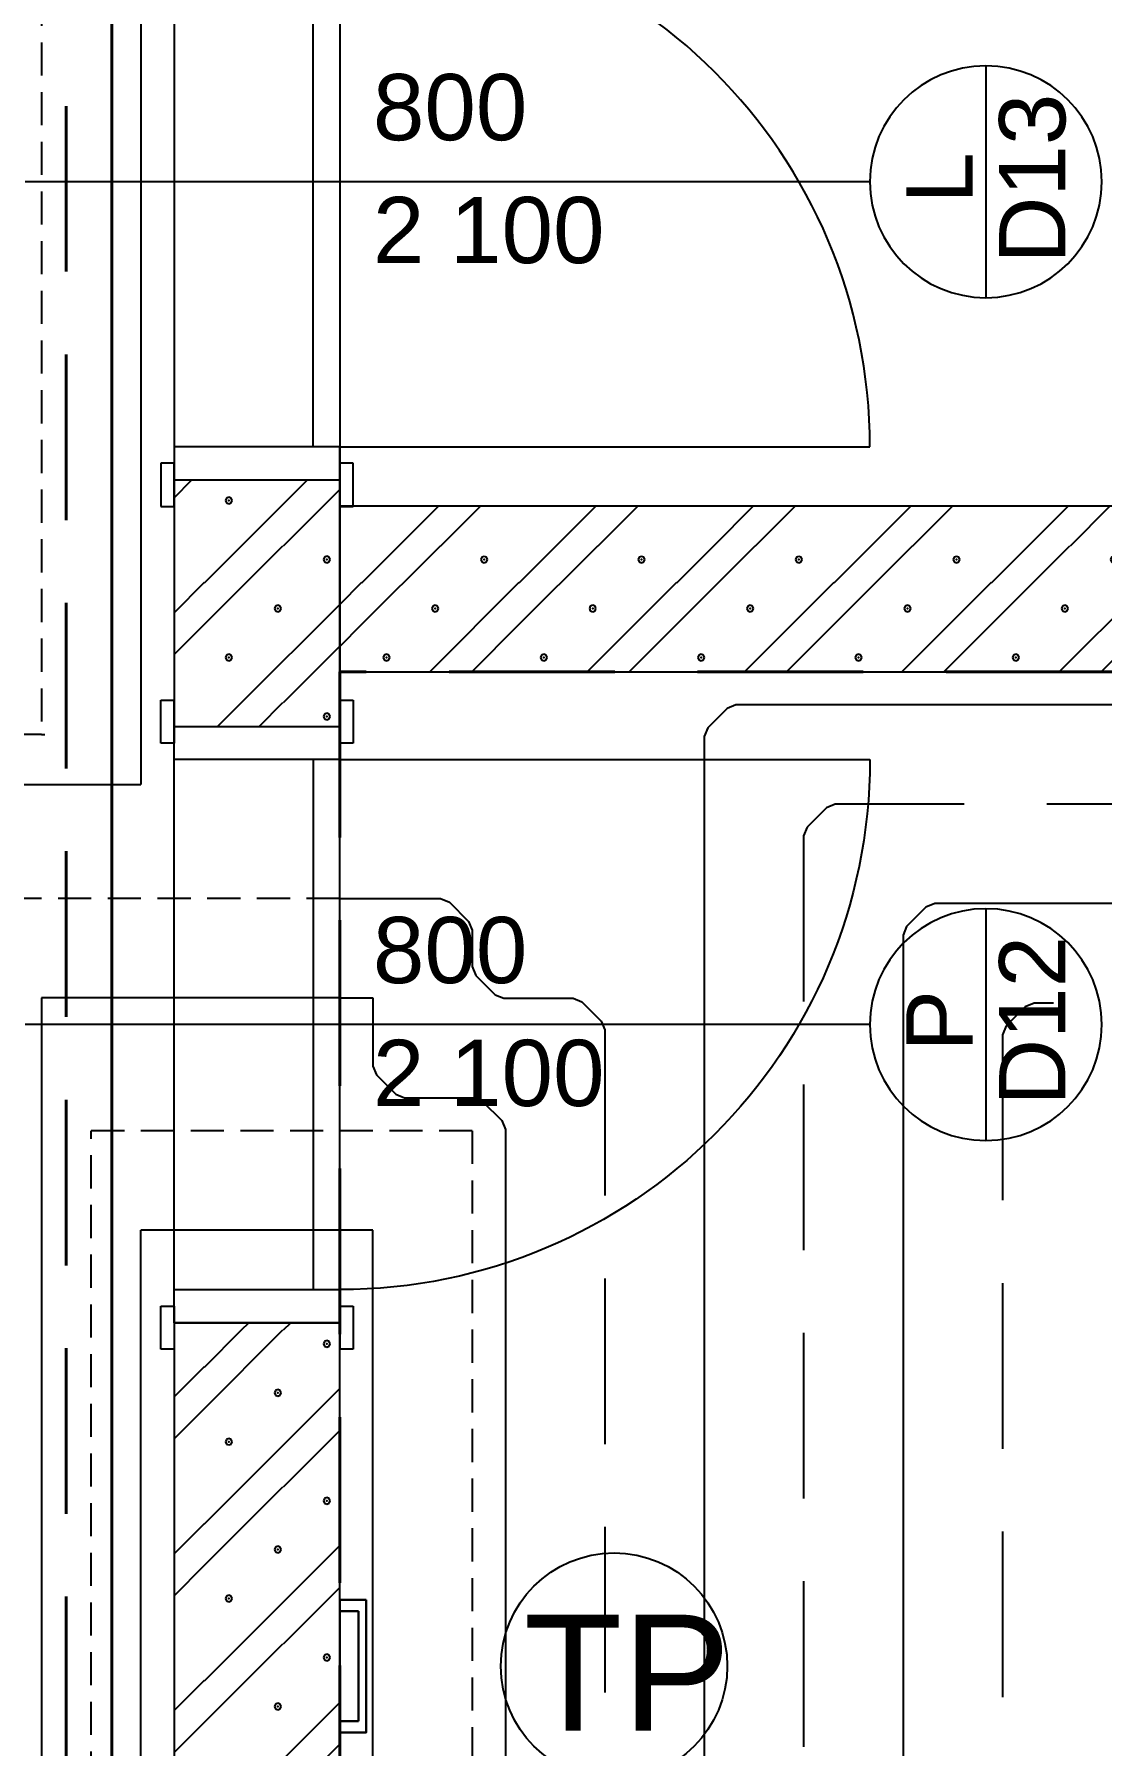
# Model space of a CAD drawing. Header units: millimetres. Extents: x 1046 to 74297, y -4150 to 54562.
# Drawn here: x 22829 to 24440, y 6584 to 9167 of the extents above; entities that cross this region are included whole.
import ezdxf
from ezdxf.enums import TextEntityAlignment as Align

# ---------------------------------------------------------------- set-up
doc = ezdxf.new("R2010")
doc.units = ezdxf.units.MM
doc.linetypes.add('DASH', pattern=[75, 50, -25])
for name, color, linetype in [('Konštrukcie - zvislé nosné', 252, 'Continuous'), ('ODVODN__POTRUBIE', 7, 'Continuous'), ('ODVODN__POTRUBIE___PODL__VYK_', 7, 'Continuous'), ('OKRAJOV__DILAT_CIA_PDL', 2, 'Continuous'), ('Otvory – Dveře', 252, 'Continuous'), ('Otvory – Značky dveří', 252, 'Continuous'), ('PODLAHOVKA', 7, 'Continuous'), ('PR_VODN__POTRUBIE___PODL__VYK_', 7, 'Continuous'), ('vyk-privod2', 7, 'Continuous'), ('vyk-vratka-ZARIADENIE', 7, 'Continuous'), ('Výplně – Řezové', 252, 'Continuous'), ('Z_NA_PRECHODOV_CH_POTRUB_', 7, 'Continuous')]:
    doc.layers.add(name, color=color, linetype=linetype)
for name, color, linetype, lineweight in [('vyk-privod-45', 240, 'Continuous', 40), ('vyk-vratka_35°C', 132, 'DASH', 40), ('vyk_POPIS', 7, 'Continuous', 20)]:
    doc.layers.add(name, color=color, linetype=linetype, lineweight=lineweight)
doc.styles.add('ARIAL', font='arial.ttf')
doc.styles.add('GENEROVANÝ_STYL_1', font='arial.ttf')

# ---------------------------------------------------------------- blocks, each defined once
blk = doc.blocks.new('*X243')
at = {"layer": 'Výplně – Řezové'}
for p, q in [((648212, 440556), (651203, 443547)), ((651375, 440556), (654366, 443547)), ((660088, 440556), (663078, 443547)), ((663250, 440556), (666241, 443547)), ((671962, 440556), (674953, 443547)), ((675125, 440556), (678116, 443547)), ((683838, 440556), (686828, 443547)), ((687000, 440556), (689991, 443547)), ((695713, 440556), (698703, 443547)), ((698875, 440556), (701866, 443547)), ((707588, 440556), (710578, 443547)), ((710750, 440556), (713741, 443547)), ((719463, 440556), (722453, 443547)), ((722625, 440556), (725616, 443547)), ((731338, 440556), (734328, 443547)), ((645419, 437763), (648212, 440556)), ((645419, 434638), (651338, 440556)), ((657294, 437763), (660088, 440556)), ((657294, 434638), (663213, 440556)), ((669169, 437763), (671962, 440556)), ((669169, 434638), (675088, 440556)), ((681044, 437763), (683838, 440556)), ((681044, 434638), (686963, 440556)), ((692919, 437763), (695713, 440556)), ((692919, 434638), (698838, 440556)), ((704794, 437763), (707588, 440556)), ((704794, 434638), (710713, 440556)), ((716669, 437763), (719463, 440556)), ((716669, 434638), (722588, 440556)), ((728544, 437763), (731338, 440556)), ((728544, 434638), (734463, 440556)), ((734500, 440556), (734998, 441054)), ((654471, 439687), (654398, 439510)), ((654398, 439510), (654471, 439334)), ((654648, 439760), (654471, 439687)), ((654471, 439334), (654648, 439260)), ((654825, 439687), (654648, 439760)), ((654648, 439260), (654825, 439334)), ((654898, 439510), (654825, 439687)), ((654825, 439334), (654898, 439510)), ((666346, 439687), (666273, 439510)), ((666273, 439510), (666346, 439334)), ((666523, 439760), (666346, 439687)), ((666346, 439334), (666523, 439260)), ((666700, 439687), (666523, 439760)), ((666523, 439260), (666700, 439334)), ((666773, 439510), (666700, 439687)), ((666700, 439334), (666773, 439510)), ((678221, 439687), (678148, 439510)), ((678148, 439510), (678221, 439334)), ((678398, 439760), (678221, 439687)), ((678221, 439334), (678398, 439260)), ((678575, 439687), (678398, 439760)), ((678398, 439260), (678575, 439334)), ((678648, 439510), (678575, 439687)), ((678575, 439334), (678648, 439510)), ((690096, 439687), (690023, 439510)), ((690023, 439510), (690096, 439334)), ((690273, 439760), (690096, 439687)), ((690096, 439334), (690273, 439260)), ((690450, 439687), (690273, 439760)), ((690273, 439260), (690450, 439334)), ((690523, 439510), (690450, 439687)), ((690450, 439334), (690523, 439510)), ((701971, 439687), (701898, 439510)), ((701898, 439510), (701971, 439334)), ((702148, 439760), (701971, 439687)), ((701971, 439334), (702148, 439260)), ((702325, 439687), (702148, 439760)), ((702148, 439260), (702325, 439334)), ((702398, 439510), (702325, 439687)), ((702325, 439334), (702398, 439510)), ((713846, 439687), (713773, 439510)), ((713773, 439510), (713846, 439334)), ((714023, 439760), (713846, 439687)), ((713846, 439334), (714023, 439260)), ((714200, 439687), (714023, 439760)), ((714023, 439260), (714200, 439334)), ((714273, 439510), (714200, 439687)), ((714200, 439334), (714273, 439510)), ((725721, 439687), (725648, 439510)), ((725648, 439510), (725721, 439334)), ((725898, 439760), (725721, 439687)), ((725721, 439334), (725898, 439260)), ((726075, 439687), (725898, 439760)), ((725898, 439260), (726075, 439334)), ((726148, 439510), (726075, 439687)), ((726075, 439334), (726148, 439510)), ((643748, 436129), (645419, 437800)), ((650541, 431047), (657294, 437800)), ((662416, 431047), (669169, 437800)), ((674291, 431047), (681044, 437800)), ((686166, 431047), (692919, 437800)), ((698041, 431047), (704794, 437800)), ((709916, 431047), (716669, 437800)), ((721791, 431047), (728544, 437800)), ((650779, 435996), (650706, 435819)), ((650706, 435819), (650779, 435642)), ((650956, 436069), (650779, 435996)), ((650779, 435642), (650956, 435569)), ((651133, 435996), (650956, 436069)), ((650956, 435569), (651133, 435642)), ((651206, 435819), (651133, 435996)), ((651133, 435642), (651206, 435819)), ((662654, 435996), (662581, 435819)), ((662581, 435819), (662654, 435642)), ((662831, 436069), (662654, 435996)), ((662654, 435642), (662831, 435569)), ((663008, 435996), (662831, 436069)), ((662831, 435569), (663008, 435642)), ((663081, 435819), (663008, 435996)), ((663008, 435642), (663081, 435819)), ((674529, 435996), (674456, 435819)), ((674456, 435819), (674529, 435642)), ((674706, 436069), (674529, 435996)), ((674529, 435642), (674706, 435569)), ((674883, 435996), (674706, 436069)), ((674706, 435569), (674883, 435642)), ((674956, 435819), (674883, 435996)), ((674883, 435642), (674956, 435819)), ((686404, 435996), (686331, 435819)), ((686331, 435819), (686404, 435642)), ((686581, 436069), (686404, 435996)), ((686404, 435642), (686581, 435569)), ((686758, 435996), (686581, 436069)), ((686581, 435569), (686758, 435642)), ((686831, 435819), (686758, 435996)), ((686758, 435642), (686831, 435819)), ((698279, 435996), (698206, 435819)), ((698206, 435819), (698279, 435642)), ((698456, 436069), (698279, 435996)), ((698279, 435642), (698456, 435569)), ((698633, 435996), (698456, 436069)), ((698456, 435569), (698633, 435642)), ((698706, 435819), (698633, 435996)), ((698633, 435642), (698706, 435819)), ((710154, 435996), (710081, 435819)), ((710081, 435819), (710154, 435642)), ((710331, 436069), (710154, 435996)), ((710154, 435642), (710331, 435569)), ((710508, 435996), (710331, 436069)), ((710331, 435569), (710508, 435642)), ((710581, 435819), (710508, 435996)), ((710508, 435642), (710581, 435819)), ((722029, 435996), (721956, 435819)), ((721956, 435819), (722029, 435642)), ((722206, 436069), (722029, 435996)), ((722029, 435642), (722206, 435569)), ((722383, 435996), (722206, 436069)), ((722206, 435569), (722383, 435642)), ((722456, 435819), (722383, 435996)), ((722383, 435642), (722456, 435819)), ((733904, 435996), (733831, 435819)), ((733831, 435819), (733904, 435642)), ((734081, 436069), (733904, 435996)), ((733904, 435642), (734081, 435569)), ((734258, 435996), (734081, 436069)), ((734081, 435569), (734258, 435642)), ((734331, 435819), (734258, 435996)), ((734258, 435642), (734331, 435819)), ((643748, 432967), (645419, 434638)), ((653703, 431047), (657294, 434638)), ((665578, 431047), (669169, 434638)), ((677453, 431047), (681044, 434638)), ((689328, 431047), (692919, 434638)), ((701203, 431047), (704794, 434638)), ((713078, 431047), (716669, 434638)), ((724953, 431047), (728544, 434638)), ((647088, 432304), (647015, 432127)), ((647015, 432127), (647088, 431950)), ((647265, 432377), (647088, 432304)), ((647088, 431950), (647265, 431877)), ((647441, 432304), (647265, 432377)), ((647265, 431877), (647441, 431950)), ((647515, 432127), (647441, 432304)), ((647441, 431950), (647515, 432127)), ((658963, 432304), (658890, 432127)), ((658890, 432127), (658963, 431950)), ((659140, 432377), (658963, 432304)), ((658963, 431950), (659140, 431877)), ((659316, 432304), (659140, 432377)), ((659140, 431877), (659316, 431950)), ((659390, 432127), (659316, 432304)), ((659316, 431950), (659390, 432127)), ((670838, 432304), (670765, 432127)), ((670765, 432127), (670838, 431950)), ((671015, 432377), (670838, 432304)), ((670838, 431950), (671015, 431877)), ((671191, 432304), (671015, 432377)), ((671015, 431877), (671191, 431950)), ((671265, 432127), (671191, 432304)), ((671191, 431950), (671265, 432127)), ((682713, 432304), (682640, 432127)), ((682640, 432127), (682713, 431950)), ((682890, 432377), (682713, 432304)), ((682713, 431950), (682890, 431877)), ((683066, 432304), (682890, 432377)), ((682890, 431877), (683066, 431950)), ((683140, 432127), (683066, 432304)), ((683066, 431950), (683140, 432127)), ((694588, 432304), (694515, 432127)), ((694515, 432127), (694588, 431950)), ((694765, 432377), (694588, 432304)), ((694588, 431950), (694765, 431877)), ((694941, 432304), (694765, 432377)), ((694765, 431877), (694941, 431950)), ((695015, 432127), (694941, 432304)), ((694941, 431950), (695015, 432127)), ((706463, 432304), (706390, 432127)), ((706390, 432127), (706463, 431950)), ((706640, 432377), (706463, 432304)), ((706463, 431950), (706640, 431877)), ((706816, 432304), (706640, 432377)), ((706640, 431877), (706816, 431950)), ((706890, 432127), (706816, 432304)), ((706816, 431950), (706890, 432127)), ((718338, 432304), (718265, 432127)), ((718265, 432127), (718338, 431950)), ((718515, 432377), (718338, 432304)), ((718338, 431950), (718515, 431877)), ((718691, 432304), (718515, 432377)), ((718515, 431877), (718691, 431950)), ((718765, 432127), (718691, 432304)), ((718691, 431950), (718765, 432127)), ((730213, 432304), (730140, 432127)), ((730140, 432127), (730213, 431950)), ((730390, 432377), (730213, 432304)), ((730213, 431950), (730390, 431877)), ((730566, 432304), (730390, 432377)), ((730390, 431877), (730566, 431950)), ((730640, 432127), (730566, 432304)), ((730566, 431950), (730640, 432127)), ((733666, 431047), (734998, 432379))]:
    blk.add_line(p, q, dxfattribs=at)
for p in [(654648, 439510), (666523, 439510), (678398, 439510), (690273, 439510), (702148, 439510), (714023, 439510), (725898, 439510), (650956, 435819), (662831, 435819), (674706, 435819), (686581, 435819), (698456, 435819), (710331, 435819), (722206, 435819), (734081, 435819), (647265, 432127), (659140, 432127), (671015, 432127), (682890, 432127), (694765, 432127), (706640, 432127), (718515, 432127), (730390, 432127)]:
    blk.add_point(p, dxfattribs=at)
blk = doc.blocks.new('Zeď_22_1', base_point=(734998, 443547))
at = {"layer": 'Konštrukcie - zvislé nosné', "flags": 128}
for points in [[(734998, 443547), (643748, 443547)], [(643748, 443547), (643748, 431047)], [(643748, 431047), (734998, 431047)]]:
    blk.add_lwpolyline(points, dxfattribs=at)
at = {"layer": 'Konštrukcie - zvislé nosné'}
blk.add_blockref('*X243', (0, 0), dxfattribs=at)
blk = doc.blocks.new('*X302')
at = {"layer": 'Výplně – Řezové'}
for p, q in [((631248, 444179), (632597, 445528)), ((636338, 440556), (641309, 445528)), ((639500, 440556), (643748, 444804)), ((635213, 444141), (635140, 443965)), ((635140, 443965), (635213, 443788)), ((635390, 444215), (635213, 444141)), ((635213, 443788), (635390, 443715)), ((635566, 444141), (635390, 444215)), ((635390, 443715), (635566, 443788)), ((635640, 443965), (635566, 444141)), ((635566, 443788), (635640, 443965)), ((633544, 437763), (636338, 440556)), ((633544, 434638), (639463, 440556)), ((642596, 439687), (642523, 439510)), ((642523, 439510), (642596, 439334)), ((642773, 439760), (642596, 439687)), ((642596, 439334), (642773, 439260)), ((642950, 439687), (642773, 439760)), ((642773, 439260), (642950, 439334)), ((643023, 439510), (642950, 439687)), ((642950, 439334), (643023, 439510)), ((631248, 435504), (633544, 437800)), ((636338, 428719), (643748, 436129)), ((638904, 435996), (638831, 435819)), ((638831, 435819), (638904, 435642)), ((639081, 436069), (638904, 435996)), ((638904, 435642), (639081, 435569)), ((639258, 435996), (639081, 436069)), ((639081, 435569), (639258, 435642)), ((639331, 435819), (639258, 435996)), ((639258, 435642), (639331, 435819)), ((631248, 432342), (633544, 434638)), ((639500, 428719), (643748, 432967)), ((635213, 432304), (635140, 432127)), ((635140, 432127), (635213, 431950)), ((635390, 432377), (635213, 432304)), ((635213, 431950), (635390, 431877)), ((635566, 432304), (635390, 432377)), ((635390, 431877), (635566, 431950)), ((635640, 432127), (635566, 432304)), ((635566, 431950), (635640, 432127)), ((634533, 426914), (636338, 428719)), ((637658, 426914), (639463, 428719)), ((642596, 427850), (642523, 427673)), ((642523, 427673), (642596, 427496)), ((642773, 427923), (642596, 427850)), ((642950, 427850), (642773, 427923)), ((643023, 427673), (642950, 427850)), ((642950, 427496), (643023, 427673)), ((642596, 427496), (642773, 427423)), ((642773, 427423), (642950, 427496))]:
    blk.add_line(p, q, dxfattribs=at)
for p in [(635390, 443965), (642773, 439510), (639081, 435819), (635390, 432127), (642773, 427673)]:
    blk.add_point(p, dxfattribs=at)
blk = doc.blocks.new('*X303')
at = {"layer": 'Výplně – Řezové'}
for p, q in [((633544, 378575), (636338, 381369)), ((633544, 375450), (639463, 381369)), ((636338, 381369), (636883, 381914)), ((639500, 381369), (640046, 381914)), ((642596, 380500), (642523, 380323)), ((642523, 380323), (642596, 380146)), ((642773, 380573), (642596, 380500)), ((642596, 380146), (642773, 380073)), ((642950, 380500), (642773, 380573)), ((642773, 380073), (642950, 380146)), ((643023, 380323), (642950, 380500)), ((642950, 380146), (643023, 380323)), ((631248, 376317), (633544, 378613)), ((636338, 369531), (643748, 376942)), ((638904, 376808), (638831, 376631)), ((638831, 376631), (638904, 376454)), ((639081, 376881), (638904, 376808)), ((638904, 376454), (639081, 376381)), ((639258, 376808), (639081, 376881)), ((639081, 376381), (639258, 376454)), ((639331, 376631), (639258, 376808)), ((639258, 376454), (639331, 376631)), ((631248, 373154), (633544, 375450)), ((639500, 369531), (643748, 373779)), ((635213, 373116), (635140, 372940)), ((635140, 372940), (635213, 372763)), ((635390, 373190), (635213, 373116)), ((635213, 372763), (635390, 372690)), ((635566, 373116), (635390, 373190)), ((635390, 372690), (635566, 372763)), ((635640, 372940), (635566, 373116)), ((635566, 372763), (635640, 372940)), ((633544, 366738), (636338, 369531)), ((633544, 363613), (639463, 369531)), ((642596, 368662), (642523, 368485)), ((642523, 368485), (642596, 368309)), ((642773, 368735), (642596, 368662)), ((642596, 368309), (642773, 368235)), ((642950, 368662), (642773, 368735)), ((642773, 368235), (642950, 368309)), ((643023, 368485), (642950, 368662)), ((642950, 368309), (643023, 368485)), ((631248, 364479), (633544, 366775)), ((636338, 357694), (643748, 365104)), ((638904, 364971), (638831, 364794)), ((638831, 364794), (638904, 364617)), ((639081, 365044), (638904, 364971)), ((638904, 364617), (639081, 364544)), ((639258, 364971), (639081, 365044)), ((639081, 364544), (639258, 364617)), ((639331, 364794), (639258, 364971)), ((639258, 364617), (639331, 364794)), ((631248, 361317), (633544, 363613)), ((639500, 357694), (643748, 361942)), ((635213, 361279), (635140, 361102)), ((635140, 361102), (635213, 360925)), ((635390, 361352), (635213, 361279)), ((635213, 360925), (635390, 360852)), ((635566, 361279), (635390, 361352)), ((635390, 360852), (635566, 360925)), ((635640, 361102), (635566, 361279)), ((635566, 360925), (635640, 361102)), ((633544, 354900), (636338, 357694)), ((633544, 351775), (639463, 357694)), ((642596, 356825), (642523, 356648)), ((642523, 356648), (642596, 356471)), ((642773, 356898), (642596, 356825)), ((642950, 356825), (642773, 356898)), ((643023, 356648), (642950, 356825)), ((642950, 356471), (643023, 356648)), ((642596, 356471), (642773, 356398)), ((642773, 356398), (642950, 356471)), ((631248, 352642), (633544, 354938)), ((636338, 345856), (643748, 353267)), ((638904, 353133), (638831, 352956)), ((638831, 352956), (638904, 352779)), ((639081, 353206), (638904, 353133)), ((638904, 352779), (639081, 352706)), ((639258, 353133), (639081, 353206)), ((639081, 352706), (639258, 352779)), ((639331, 352956), (639258, 353133)), ((639258, 352779), (639331, 352956)), ((631248, 349479), (633544, 351775)), ((639500, 345856), (643748, 350104))]:
    blk.add_line(p, q, dxfattribs=at)
for p in [(642773, 380323), (639081, 376631), (635390, 372940), (642773, 368485), (639081, 364794), (635390, 361102), (642773, 356648), (639081, 352956)]:
    blk.add_point(p, dxfattribs=at)
blk = doc.blocks.new('Dveře 27')
at = {"layer": 'Otvory – Dveře'}
for p, q in [((20000, 0), (20000, 40000)), ((-21250, 1000), (-24500, 1000)), ((-24500, 1000), (-24500, 0)), ((-24500, 0), (-21250, 0)), ((-22500, 0), (-24500, 0)), ((-22500, 0), (-24500, 0)), ((-22500, 0), (22500, 0)), ((-20000, 0), (-22500, 0)), ((-22500, 0), (-22500, -12500)), ((-22500, -12500), (-22500, 0)), ((-22500, -12500), (-22500, 0)), ((-21250, 0), (-21250, 1000)), ((-20000, -12500), (-20000, 0)), ((-20000, 0), (20000, 0)), ((-20000, -2000), (-20000, 0)), ((22500, 0), (20000, 0)), ((20000, 0), (20000, -12500)), ((20000, 0), (20000, -2000)), ((24500, 1000), (21250, 1000)), ((21250, 1000), (21250, 0)), ((21250, 0), (24500, 0)), ((22500, -12500), (22500, 0)), ((22500, -12500), (22500, 0)), ((22500, -12500), (22500, 0)), ((22500, 0), (24500, 0)), ((22500, 0), (24500, 0)), ((24500, 0), (24500, 1000)), ((20000, -2000), (-20000, -2000)), ((-21250, -12500), (-24500, -12500)), ((-24500, -12500), (-24500, -13500)), ((-22500, -12500), (-24500, -12500)), ((-22500, -12500), (-24500, -12500)), ((-22500, -12500), (22500, -12500)), ((-22500, -12500), (-20000, -12500)), ((-21250, -13500), (-21250, -12500)), ((20000, -12500), (22500, -12500)), ((24500, -12500), (21250, -12500)), ((21250, -12500), (21250, -13500)), ((22500, -12500), (24500, -12500)), ((22500, -12500), (24500, -12500)), ((24500, -13500), (24500, -12500)), ((-24500, -13500), (-21250, -13500)), ((21250, -13500), (24500, -13500))]:
    blk.add_line(p, q, dxfattribs=at)
blk.add_arc((20000, 0), 40000, 90, 180, dxfattribs=at)
blk = doc.blocks.new('Značka dveří CZ 27_6')
at = {"layer": 'Otvory – Značky dveří'}
for p, q in [((-8750, 48750), (8750, 48750)), ((0, 40000), (0, -23750))]:
    blk.add_line(p, q, dxfattribs=at)
at = {"layer": 'Otvory – Značky dveří', "flags": 128}
blk.add_lwpolyline([(8750, 48750, 1), (-8750, 48750, 1)], format="xyb", close=True, dxfattribs=at)
at = {"layer": 'Otvory – Značky dveří', "style": 'GENEROVANÝ_STYL_1'}
blk.add_attdef('AC_WIDO_A_SIZE', text='', height=5000, rotation=90, dxfattribs=at).set_placement((0, 4131), align=Align.BOTTOM_LEFT)
blk.add_attdef('AC_WIDO_B_SIZE', text='', height=5000, rotation=90, dxfattribs=at).set_placement((0, 1357), align=Align.TOP_LEFT)
for tag, p in [('AC_WIDO_ID', (0, 52536)), ('DUMMY_78', (0, 45536))]:
    blk.add_attdef(tag, text='', height=5000, rotation=180, dxfattribs=at).set_placement(p, align=Align.MIDDLE_CENTER)
blk = doc.blocks.new('A$Ca9295a0e')
at = {"layer": 'Konštrukcie - zvislé nosné'}
for p, q in [((12575, 7183.2), (12575, 7143.2)), ((12575, 7183.2), (12825, 7183.2)), ((12825, 7183.2), (12825, 7143.2)), ((12575, 6810.9), (12575, 6850.9)), ((12825, 6810.9), (12825, 6850.9)), ((12575, 6810.9), (12825, 6810.9)), ((12575, 5910.9), (12575, 5870.9)), ((12575, 5910.9), (12825, 5910.9)), ((12825, 5910.9), (12825, 5870.9))]:
    blk.add_line(p, q, dxfattribs=at)
at = {"layer": 'Konštrukcie - zvislé nosné', "flags": 128}
for points in [[(12575, 7183.2), (12575, 6810.9)], [(12825, 6810.9), (12825, 7183.2)], [(12575, 5910.9), (12575, 2263.5)], [(12825, 2263.5), (12825, 5910.9)]]:
    blk.add_lwpolyline(points, dxfattribs=at)
at = {"layer": 'Konštrukcie - zvislé nosné', "xscale": 0.02, "yscale": 0.02, "zscale": 0.02}
for name, p in [('*X302', (-50, -1727.4)), ('Zeď_22_1', (14650, 7143.5)), ('*X303', (-50, -1727.4))]:
    blk.add_blockref(name, p, dxfattribs=at)
at = {"layer": 'Otvory – Dveře', "yscale": 0.02, "zscale": 999.9999999999999, "rotation": 270}
for p, xscale in [((12825, 7633.2), 0.02), ((12825, 6360.9), -0.02)]:
    blk.add_blockref('Dveře 27', p, dxfattribs=dict(at, xscale=xscale))
at = {"layer": 'Otvory – Značky dveří'}
ref = blk.add_blockref('Značka dveří CZ 27_6', (12825, 7633.2), dxfattribs=dict(at, xscale=0.02, yscale=0.02, zscale=0.02, rotation=270))
ref.add_attrib('AC_WIDO_ID', 'D13', dxfattribs={"height": 100, "rotation": 90, "style": 'GENEROVANÝ_STYL_1'}).set_placement((13870, 7638), align=Align.MIDDLE_CENTER)
ref.add_attrib('AC_WIDO_A_SIZE', '800', dxfattribs={"height": 100, "style": 'GENEROVANÝ_STYL_1'}).set_placement((12875, 7665.8), align=Align.BOTTOM_LEFT)
ref.add_attrib('AC_WIDO_B_SIZE', '2\xa0100', dxfattribs={"height": 100, "style": 'GENEROVANÝ_STYL_1'}).set_placement((12875, 7610.3), align=Align.TOP_LEFT)
ref.add_attrib('DUMMY_79', 'L', dxfattribs={"height": 100, "rotation": 90, "style": 'GENEROVANÝ_STYL_1'}).set_placement((13730, 7638.9), align=Align.MIDDLE_CENTER)
ref = blk.add_blockref('Značka dveří CZ 27_6', (12825, 6360.9), dxfattribs=dict(at, xscale=0.02, yscale=0.02, zscale=0.02, rotation=270))
ref.add_attrib('AC_WIDO_ID', 'D12', dxfattribs={"height": 100, "rotation": 90, "style": 'GENEROVANÝ_STYL_1'}).set_placement((13870, 6366.6), align=Align.MIDDLE_CENTER)
ref.add_attrib('AC_WIDO_A_SIZE', '800', dxfattribs={"height": 100, "style": 'GENEROVANÝ_STYL_1'}).set_placement((12875, 6393.5), align=Align.BOTTOM_LEFT)
ref.add_attrib('AC_WIDO_B_SIZE', '2\xa0100', dxfattribs={"height": 100, "style": 'GENEROVANÝ_STYL_1'}).set_placement((12875, 6338), align=Align.TOP_LEFT)
ref.add_attrib('DUMMY_79', 'P', dxfattribs={"height": 100, "rotation": 90, "style": 'GENEROVANÝ_STYL_1'}).set_placement((13730, 6366.6), align=Align.MIDDLE_CENTER)
blk = doc.blocks.new('A$Cacebdfa7')
blk.add_blockref('A$Ca9295a0e', (2747.1, 1041.4))
at = {"layer": 'ODVODN__POTRUBIE', "color": 172, "linetype": 'DASH'}
blk.add_line((15122.1, 7840), (15127, 7840), dxfattribs=at)
at = {"layer": 'ODVODN__POTRUBIE___PODL__VYK_', "color": 172, "linetype": 'DASH'}
for p, q in [((15122.1, 10834.9), (15122.1, 7840)), ((15122.1, 7840), (14897.1, 7840)), ((15572.1, 7592.7), (15047.1, 7592.7)), ((15572.1, 7592.7), (15622.1, 7592.7)), ((15197.1, 5880.1), (15197.1, 7242)), ((15772.1, 7242), (15197.1, 7242)), ((15772.1, 7242), (15772.1, 5119.9))]:
    blk.add_line(p, q, dxfattribs=at)
for points in [[(15122.1, 7840), (15122.1, 7840), (15122.1, 7840), (15122.1, 7840), (15122.1, 7840), (15122.1, 7840)], [(15197.1, 7242), (15197.1, 7242), (15197.1, 7242), (15197.1, 7242), (15197.1, 7242), (15197.1, 7242)], [(15772.1, 7242), (15772.1, 7242), (15772.1, 7242), (15772.1, 7242), (15772.1, 7242), (15772.1, 7242)]]:
    blk.add_lwpolyline(points, dxfattribs=at)
at = {"layer": 'OKRAJOV__DILAT_CIA_PDL', "color": 116, "linetype": 'DASH', "lineweight": 40, "ltscale": 5, "true_color": 0x136734}
blk.add_lwpolyline([(18287.1, 7934.9), (18287.1, 8184.9), (19072.1, 8184.9), (19072.1, 10384.9), (17397.1, 10384.9), (17397.1, 8184.9), (17487.1, 8184.9), (17487.1, 7934.9), (15572.1, 7934.9), (15572.1, 2304.9), (19072.1, 2304.9), (19072.1, 7934.9), (18287.1, 7934.9)], dxfattribs=at)
at = {"layer": 'PODLAHOVKA', "color": 12, "ltscale": 5}
for points in [[(15622.1, 7442.7), (15622.1, 7339.8), (15627.6, 7326.5), (15656.5, 7297.5), (15669.9, 7292), (15774.2, 7292), (15787.6, 7286.5), (15816.5, 7257.5), (15822.1, 7244.2), (15822.1, 5217.7)], [(17447.1, 10287.1), (17447.1, 8270.8), (17451.2, 8260.8), (17474.1, 8237.9), (17481.2, 8234.9), (17502.9, 8234.9), (17510, 8232), (17532.9, 8209.1), (17537.1, 8199.1), (17537.1, 7932.7), (17531.5, 7919.4), (17502.6, 7890.5), (17489.2, 7884.9), (16169.9, 7884.9), (16156.5, 7879.4), (16127.6, 7850.5), (16122.1, 7837.1), (16122.1, 5517.7)], [(17747.1, 9987.1), (17747.1, 8570.8), (17751.2, 8560.8), (17774.1, 8537.9), (17781.2, 8534.9), (17802.9, 8534.9), (17810, 8532), (17832.9, 8509.1), (17837.1, 8499.1), (17837.1, 7632.7), (17831.5, 7619.4), (17802.6, 7590.5), (17789.2, 7584.9), (16469.9, 7584.9), (16456.5, 7579.4), (16427.6, 7550.5), (16422.1, 7537.1), (16422.1, 5817.7)]]:
    blk.add_lwpolyline(points, dxfattribs=at)
at = {"layer": 'PODLAHOVKA', "color": 172, "linetype": 'DASH', "ltscale": 5}
for points in [[(15622.1, 7592.7), (15724.2, 7592.7), (15737.6, 7587.2), (15766.5, 7558.2), (15772.1, 7544.9), (15772.1, 7489.8), (15777.6, 7476.5), (15806.5, 7447.5), (15819.9, 7442), (15924.2, 7442), (15937.6, 7436.5), (15966.5, 7407.5), (15972.1, 7394.2), (15972.1, 5367.7)], [(17597.1, 10137.1), (17597.1, 8420.8), (17601.2, 8410.8), (17624.1, 8387.9), (17631.2, 8384.9), (17652.9, 8384.9), (17660, 8382), (17682.9, 8359.1), (17687.1, 8349.1), (17687.1, 7782.7), (17681.5, 7769.4), (17652.6, 7740.5), (17639.2, 7734.9), (16319.9, 7734.9), (16306.5, 7729.4), (16277.6, 7700.5), (16272.1, 7687.1), (16272.1, 5667.7)], [(18572.1, 5667.7), (18572.1, 7387.1), (18566.5, 7400.5), (18537.6, 7429.4), (18524.2, 7434.9), (16619.9, 7434.9), (16606.5, 7429.4), (16577.6, 7400.5), (16572.1, 7387.1), (16572.1, 5967.7)]]:
    blk.add_lwpolyline(points, dxfattribs=at)
at = {"layer": 'PR_VODN__POTRUBIE___PODL__VYK_', "color": 12}
for p, q in [((15272.1, 10684.9), (15272.1, 7765)), ((14972.1, 7765), (15272.1, 7765)), ((15122.1, 7442.7), (15122.1, 3591.4)), ((15572.1, 7442.7), (15122.1, 7442.7)), ((15572.1, 7442.7), (15622.1, 7442.7)), ((15272.1, 5880.1), (15272.1, 7092)), ((15622.1, 7092), (15272.1, 7092)), ((15622.1, 5119.9), (15622.1, 7092))]:
    blk.add_line(p, q, dxfattribs=at)
for points in [[(15272.1, 7765), (15272.1, 7765), (15272.1, 7765), (15272.1, 7765), (15272.1, 7765), (15272.1, 7765)], [(15122.1, 7442.7), (15122.1, 7442.7), (15122.1, 7442.7), (15122.1, 7442.7), (15122.1, 7442.7), (15122.1, 7442.7)], [(15272.1, 7092), (15272.1, 7092), (15272.1, 7092), (15272.1, 7092), (15272.1, 7092), (15272.1, 7092)], [(15622.1, 7092), (15622.1, 7092), (15622.1, 7092), (15622.1, 7092), (15622.1, 7092)]]:
    blk.add_lwpolyline(points, dxfattribs=at)
at = {"layer": 'vyk-privod-45', "ltscale": 12}
blk.add_line((15228, 4340.9), (15228, 9042), dxfattribs=at)
at = {"layer": 'vyk-vratka_35°C', "ltscale": 5}
blk.add_line((15159.2, 4413.9), (15159.2, 9115), dxfattribs=at)
at = {"layer": 'Z_NA_PRECHODOV_CH_POTRUB_', "color": 2}
for p, q in [((15572.1, 7242), (15572.1, 7242)), ((15772.1, 7242), (15772.1, 7242))]:
    blk.add_line(p, q, dxfattribs=at)
blk = doc.blocks.new('A$C57FC20A3')
at = {"layer": 'vyk-vratka-ZARIADENIE', "color": 6, "lineweight": 30}
for p, q in [((0, 183, -5790.8), (28.3, 183, -5790.8)), ((28.3, 17, -5790.8), (28.3, 183, -5790.8)), ((0, 17, -5790.8), (28.3, 17, -5790.8)), ((28.3, 17, -5790.8), (28.3, 23, -5790.8))]:
    blk.add_line(p, q, dxfattribs=at)
at = {"layer": 'vyk-vratka-ZARIADENIE', "color": 6, "lineweight": 30, "elevation": -5790.8}
blk.add_lwpolyline([(40, 200), (40, 0), (0, 0), (0, 200)], close=True, dxfattribs=at)

msp = doc.modelspace()

# ---------------------------------------------------------------- block references
msp.add_blockref('A$Cacebdfa7', (7717.6, 270))

# ---------------------------------------------------------------- next in the draw order: linework, layer by layer
at = {"layer": 'vyk-privod2'}
msp.add_circle((23703.6, 6703.9, 23163.2), 170.9, dxfattribs=at)

# ---------------------------------------------------------------- next in the draw order: block references
at = {"layer": 'vyk-vratka-ZARIADENIE', "rotation": 359.9999960982774}
msp.add_blockref('A$C57FC20A3', (23289.6, 6603.9, 5790.8), dxfattribs=at)

# ---------------------------------------------------------------- next in the draw order: texts
at = {"layer": 'vyk_POPIS', "lineweight": 35, "style": 'ARIAL'}
msp.add_text('TP', height=175, rotation=360, dxfattribs=at).set_placement((23567.1, 6606.6, 23163.2))

doc.saveas('drawing.dxf')
